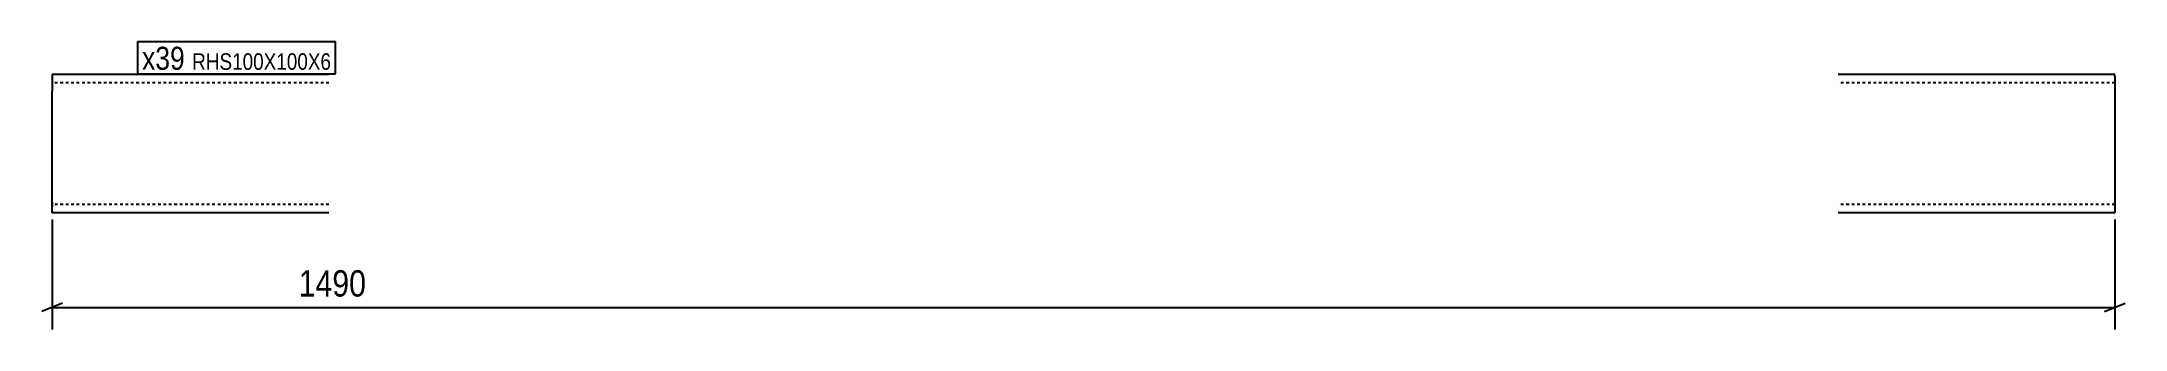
# Model space of a CAD drawing. Header units: millimetres. Extents: x 15 to 1520, y 15 to 223.
import ezdxf

# ---------------------------------------------------------------- set-up
doc = ezdxf.new("R2010")
doc.units = ezdxf.units.MM
doc.linetypes.add('DXK_LINE_DOT2', pattern=[3.9198, 1.9599, -1.9599])
for name, color, linetype in [('MÅLSÆTNING', 7, 'Continuous'), ('STÅL', 7, 'Continuous'), ('TEKST', 7, 'Continuous')]:
    doc.layers.add(name, color=color, linetype=linetype)
doc.styles.add('Arial Narrow', font='ARIALN.TTF', dxfattribs={"height": 0.2})

msp = doc.modelspace()

# ---------------------------------------------------------------- linework, layer by layer
at = {"layer": 'MÅLSÆTNING', "color": 7, "linetype": 'Continuous'}
for p, q in [((22.5, 94.5), (22.5, 15)), ((1512.5, 94.5), (1512.5, 15)), ((30, 34), (15, 28)), ((22.5, 31), (1512.5, 31)), ((1505, 28), (1520, 34))]:
    msp.add_line(p, q, dxfattribs=at)
at = {"layer": 'STÅL', "color": 2, "linetype": 'Continuous'}
for p, q in [((22.5, 199.5), (22.5, 187.5)), ((222.5, 199.5), (22.5, 199.5)), ((1512.5, 199.5), (1312.5, 199.5)), ((1512.5, 198.5), (1512.5, 199.5)), ((1512.5, 198.5), (1512.5, 187.5)), ((22.5, 106.9), (22.5, 187.5)), ((1512.5, 187.5), (1512.5, 99.5)), ((22.5, 100.4), (22.5, 106.9)), ((22.5, 99.5), (22.5, 100.4)), ((222.5, 99.5), (22.5, 99.5)), ((1512.5, 99.5), (1312.5, 99.5))]:
    msp.add_line(p, q, dxfattribs=at)
at = {"layer": 'STÅL', "color": 7, "linetype": 'DXK_LINE_DOT2'}
for p, q in [((1512.5, 195.9), (1512.5, 187.5)), ((222.5, 193.5), (22.5, 193.5)), ((1512.5, 193.5), (1312.5, 193.5)), ((22.5, 106.9), (22.5, 105.9)), ((22.5, 105.5), (22.5, 105.9)), ((222.5, 105.5), (22.5, 105.5)), ((22.5, 105.5), (22.5, 103)), ((1512.5, 105.5), (1312.5, 105.5)), ((1512.5, 105.9), (1512.5, 106.9)), ((1512.5, 105.5), (1512.5, 105.9)), ((22.5, 99.5), (22.5, 99.5))]:
    msp.add_line(p, q, dxfattribs=at)

# ---------------------------------------------------------------- next in the draw order: wipeouts: each hides what was drawn before it
at = {"color": 0}
for points, layer in [([(1338.4, 34.8), (1338.4, 62.8), (196.6, 62.8), (196.6, 34.8)], 'MÅLSÆTNING'), ([(118.4, 203), (118.4, 220.5), (87.5, 220.5), (87.5, 203)], 'TEKST')]:
    msp.add_wipeout(points, dxfattribs=at).dxf.layer = layer

# ---------------------------------------------------------------- next in the draw order: texts
at = {"layer": 'MÅLSÆTNING', "color": 3, "style": 'Arial Narrow'}
msp.add_text('1490', height=19.09, dxfattribs=at).set_placement((200.6, 38.8))

# ---------------------------------------------------------------- next in the draw order: wipeouts: each hides what was drawn before it
at = {"color": 0}
msp.add_wipeout([(118.4, 203), (118.4, 220.5), (87.5, 220.5), (87.5, 203)], dxfattribs=at).dxf.layer = 'TEKST'

# ---------------------------------------------------------------- next in the draw order: linework, layer by layer
at = {"layer": 'TEKST', "color": 7, "linetype": 'Continuous'}
for p, q in [((84.5, 223.5), (227.2, 223.5)), ((84.5, 200), (84.5, 223.5))]:
    msp.add_line(p, q, dxfattribs=at)

# ---------------------------------------------------------------- next in the draw order: wipeouts: each hides what was drawn before it
at = {"color": 0}
msp.add_wipeout([(224.2, 203), (224.2, 215.5), (123.7, 215.5), (123.7, 203)], dxfattribs=at).dxf.layer = 'TEKST'

# ---------------------------------------------------------------- next in the draw order: wipeouts: each hides what was drawn before it
msp.add_wipeout([(224.2, 203), (224.2, 215.5), (123.7, 215.5), (123.7, 203)], dxfattribs=at).dxf.layer = 'TEKST'

# ---------------------------------------------------------------- next in the draw order: linework, layer by layer
at = {"layer": 'TEKST', "color": 7, "linetype": 'Continuous'}
for p, q in [((227.2, 200), (227.2, 223.5)), ((84.5, 200), (227.2, 200))]:
    msp.add_line(p, q, dxfattribs=at)

# ---------------------------------------------------------------- next in the draw order: texts
at = {"layer": 'TEKST', "color": 3, "style": 'Arial Narrow'}
for s, height, p in [('x39', 16.7, (87.5, 203)), ('RHS100X100X6', 11.93, (123.7, 203))]:
    msp.add_text(s, height=height, dxfattribs=at).set_placement(p)

doc.saveas('drawing.dxf')
